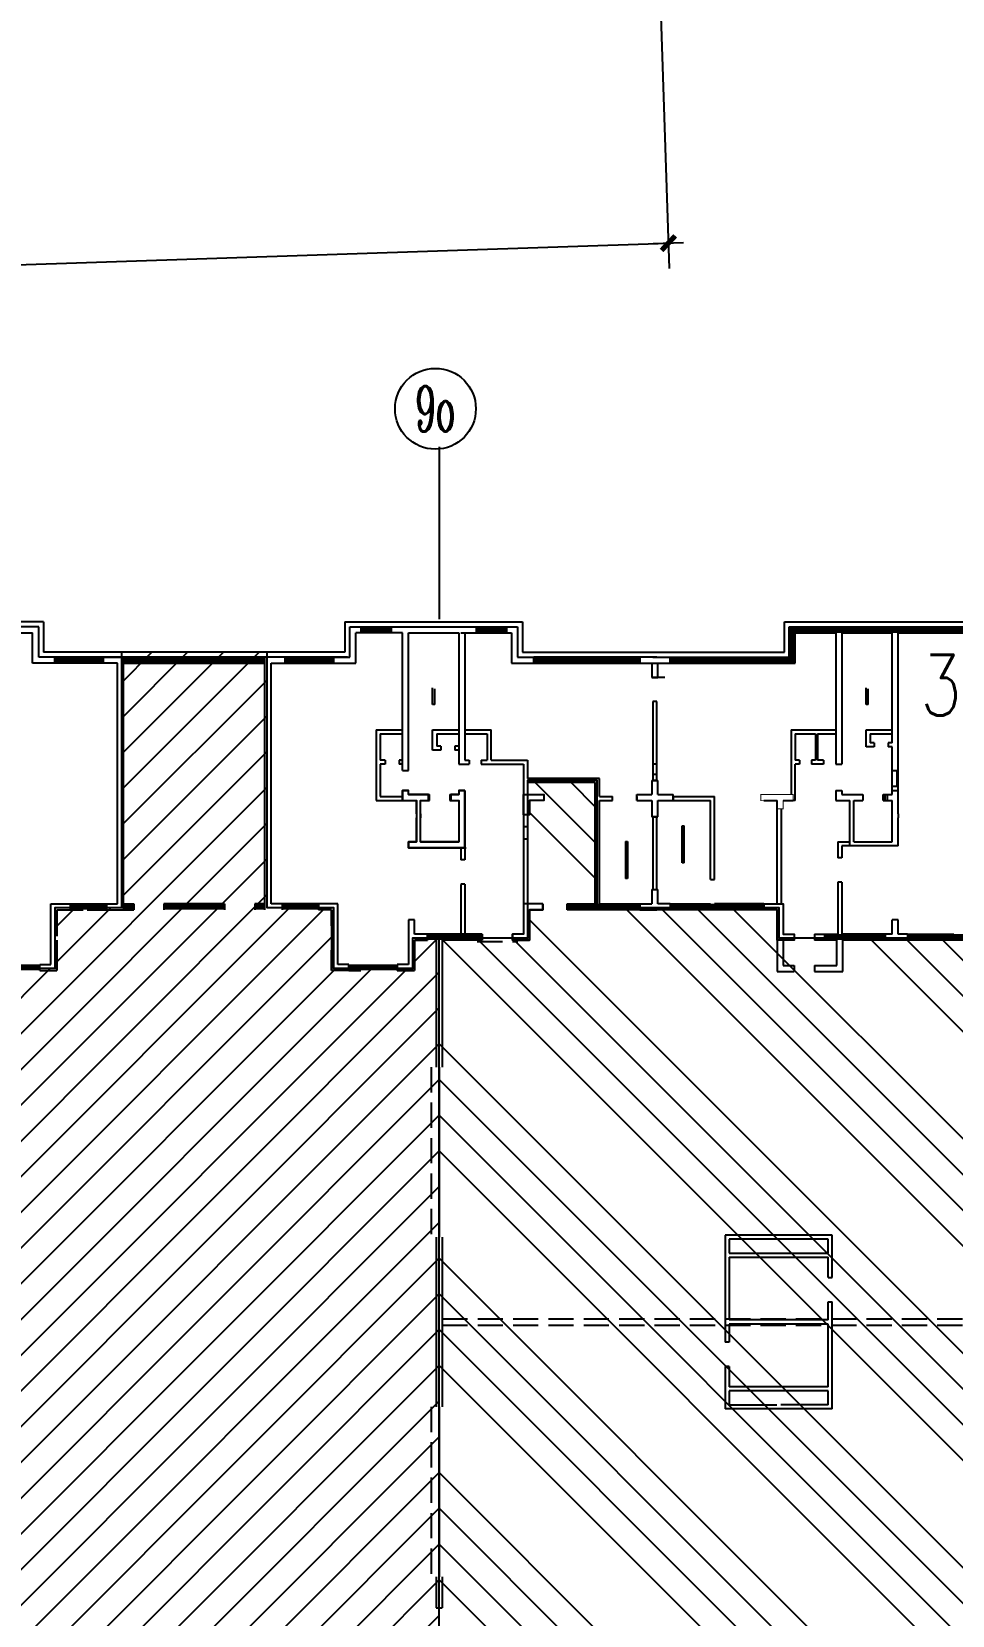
# Model space of a CAD drawing. Extents: x 634182 to 802382, y -1101880 to -864080.
# Drawn here: x 665357 to 674471, y -1037982 to -1022314 of the extents above; entities that cross this region are included whole.
import ezdxf
from ezdxf.enums import TextEntityAlignment as Align

# ---------------------------------------------------------------- set-up
doc = ezdxf.new("R2010")
doc.units = 0
doc.header["$LTSCALE"] = 1000
doc.header["$MEASUREMENT"] = 0
doc.linetypes.add('DASH', pattern=[0.35, 0.25, -0.1])
doc.layers.get('0').update_dxf_attribs({"linetype": 'CONTINUOUS'})
doc.layers.get('DEFPOINTS').update_dxf_attribs({"linetype": 'CONTINUOUS'})
for name, color, linetype in [('AXIS', 3, 'CONTINUOUS'), ('AXIS_TEXT', 7, 'CONTINUOUS'), ('PUB_DIM', 3, 'CONTINUOUS'), ('防火分區线', 2, 'CONTINUOUS')]:
    doc.layers.add(name, color=color, linetype=linetype)
doc.styles.add('COMPLEX', font='COMPLEX')
doc.styles.add('DIM_FONT', font='simplex.shx', dxfattribs={"width": 0.8})
doc.dimstyles.new('DIMN', dxfattribs={"dimtxt": 300, "dimasz": 1, "dimexe": 250, "dimexo": 300, "dimgap": 150, "dimtad": 1, "dimdec": 0, "dimzin": 0, "dimdsep": 46, "dimtxsty": 'DIM_FONT', "dimblk": '_DIMX', "dimblk1": '_DIMX', "dimblk2": '_DIMX', "dimcen": 2.5, "dimclrt": 7, "dimadec": 0, "dimazin": 0, "dimtfac": 1, "dimtdec": 0, "dimtix": 1, "dimtmove": 2, "dimatfit": 3, "dimldrblk": '_DIMX', "dimfxl": 0, "dimtolj": 1, "dimtzin": 0, "dimarcsym": 0})
doc.dimstyles.new('NORMAL', dxfattribs={"dimtxt": 300, "dimasz": 1, "dimexe": 250, "dimexo": 300, "dimgap": 150, "dimtad": 1, "dimdec": 0, "dimzin": 0, "dimdsep": 46, "dimtxsty": 'DIM_FONT', "dimblk": '_DIMX', "dimblk1": '_DIMX', "dimblk2": '_DIMX', "dimcen": 2.5, "dimclrt": 7, "dimadec": 0, "dimazin": 0, "dimtfac": 1, "dimtdec": 0, "dimtix": 1, "dimtmove": 2, "dimatfit": 3, "dimldrblk": '_DIMX', "dimfxl": 0, "dimtolj": 1, "dimtzin": 0, "dimarcsym": 0})

# ---------------------------------------------------------------- blocks, each defined once
blk = doc.blocks.new('_DIMX')
blk.add_line((-150, 0), (150, 0))
at = {"const_width": 50}
blk.add_lwpolyline([(-70, -70), (70, 70)], dxfattribs=at)
blk = doc.blocks.new('*D1557')
at = {"color": 0, "linetype": 'ByBlock'}
blk.add_arc((650335, -1021890), 8091, 0.0071, 1.8959, dxfattribs=at)
at = {"layer": 'DEFPOINTS', "color": 0, "linetype": 'ByBlock'}
for p in [(672063, -1021168), (658423, -1021711), (650335, -1021890), (650335, -1021890), (659024, -1021890)]:
    blk.add_point(p, dxfattribs=at)
at = {"color": 0, "linetype": 'ByBlock'}
for p, rotation in [((658421, -1021622), 91.8993958261639), ((658425, -1021890), 270.0035408565971)]:
    blk.add_blockref('_DIMX', p, dxfattribs=dict(at, rotation=rotation))
at = {"color": 7, "linetype": 'ByBlock', "insert": (658420, -1022186), "char_height": 300, "attachment_point": 5, "rotation": 87.9036, "style": 'DIM_FONT'}
blk.add_mtext('\\A1;1.90°', dxfattribs=at)
blk = doc.blocks.new('_AXISO')
blk.add_circle((0, 0), 0.5)
at = {"layer": 'AXIS_TEXT', "style": 'COMPLEX', "width": 1.041667}
blk.add_attdef('A', text='', height=0.56, dxfattribs=at).set_placement((-0.25, -0.28), (0.25, -0.28), align=Align.FIT)

msp = doc.modelspace()

# ---------------------------------------------------------------- hatches: boundary and pattern name
at = {"layer": '防火分區线'}
h = msp.add_hatch(dxfattribs=at)
h.set_pattern_fill('ANSI31', color=256, scale=2000, style=0)
h.set_pattern_definition([(45, (675357.98, -860898.43), (-176.7767, 176.7767), [])])
h.paths.add_polyline_path([(665586.645, -1031582.39), (664806.645, -1031582.39), (664806.645, -1031282.39), (663666.645, -1031282.39), (663666.645, -1030982.39), (663666.645, -1029722.39), (662976.645, -1029722.39), (662976.645, -1030982.39), (661176.645, -1030982.39), (661176.645, -1031282.39), (658836.645, -1031282.39), (656064.663, -1031282.39), (656067.391, -1031364.625), (656173.487, -1034562.847), (655873.651, -1034572.793), (655916.422, -1035862.082), (656216.257, -1035852.135), (656234.16, -1036391.838), (655934.325, -1036401.785), (655977.096, -1037691.076), (656276.931, -1037681.148), (656302.113, -1038440.258), (669392.224, -1038440.258), (669392.224, -1031282.39), (669126.645, -1031282.39), (669126.645, -1031582.39), (668346.645, -1031582.39), (668346.645, -1030982.39), (667712.224, -1030982.39), (667686.645, -1030982.39), (667686.645, -1028454.39), (666246.645, -1028454.39), (666246.645, -1030982.39), (665586.645, -1030982.39)])
h = msp.add_hatch(dxfattribs=at)
h.set_pattern_fill('ANSI34', color=256, scale=2000, angle=90, style=0)
h.set_pattern_definition([(135, (652723.1, -836408.6), (-1060.66, -1060.66), []), (135, (652723.1, -836055), (-1060.66, -1060.66), []), (135, (652723.1, -835701.4), (-1060.66, -1060.66), []), (135, (652723.1, -835347.9), (-1060.66, -1060.66), [])])
h.paths.add_polyline_path([(677466.598, -1034108.553), (677165.729, -1034120.637), (677069.393, -1031722.066), (678569.29, -1031661.722), (678557.275, -1031362.57), (679223.334, -1031335.818), (679220.605, -1031267.872), (679169.778, -1030002.39), (676236.73, -1030002.39), (676236.73, -1031282.39), (672756.645, -1031282.39), (672756.645, -1030982.39), (670956.645, -1030982.39), (670956.645, -1029722.39), (670266.645, -1029722.39), (670266.645, -1030982.39), (670266.645, -1031282.39), (669392.224, -1031282.39), (669392.224, -1041800.258), (672152.224, -1041800.258), (672152.224, -1040780.258), (673352.224, -1040780.258), (673352.224, -1041800.258), (677775.528, -1041800.258), (677774.809, -1041782.359), (677743.507, -1041002.985), (677443.748, -1041015.025), (677419.669, -1040415.508), (678199.041, -1040384.206), (678143.659, -1039005.317), (677364.287, -1039036.62), (677342.616, -1038497.055), (677642.374, -1038485.016), (677586.995, -1037106.133), (677287.236, -1037118.165), (677219.815, -1035439.524), (677519.572, -1035427.485)])

# ---------------------------------------------------------------- linework, layer by layer
for p, q in [((665474.646, -1028154.39), (663718.645, -1028154.39)), ((665426.645, -1028202.429), (664716.645, -1028202.362)), ((664906.645, -1028262.39), (665366.645, -1028262.39)), ((665366.645, -1028562.39), (665366.645, -1028262.39)), ((665426.645, -1028502.39), (665426.645, -1028202.39)), ((665474.646, -1028154.39), (665474.646, -1028454.39)), ((668458.644, -1028154.39), (670214.645, -1028154.39)), ((668458.644, -1028154.39), (668458.644, -1028454.39)), ((668506.645, -1028202.429), (669216.645, -1028202.362)), ((668506.645, -1028502.39), (668506.645, -1028202.39)), ((669026.645, -1028262.39), (668566.645, -1028262.39)), ((668566.645, -1028562.39), (668566.645, -1028262.39)), ((668616.642, -1028202.419), (668616.642, -1028262.391)), ((668916.642, -1028202.39), (668916.642, -1028262.39)), ((669026.645, -1029622.39), (669026.645, -1028262.39)), ((669066.645, -1028202.326), (670166.645, -1028202.429)), ((669086.645, -1028262.39), (669216.645, -1028262.362)), ((669086.645, -1029622.39), (669086.645, -1028262.39)), ((669216.645, -1028262.311), (669586.645, -1028262.39)), ((669586.645, -1028262.39), (669586.645, -1029562.39)), ((669606.645, -1028262.39), (670106.645, -1028262.39)), ((669646.645, -1028262.39), (669646.645, -1029522.39)), ((669646.645, -1028262.39), (669756.648, -1028262.39)), ((669756.647, -1028202.39), (669756.647, -1028262.391)), ((670056.647, -1028202.419), (670056.647, -1028262.39)), ((670106.645, -1028262.39), (670106.645, -1028562.39)), ((670166.645, -1028202.429), (670166.645, -1028502.39)), ((670214.645, -1028154.39), (670214.645, -1028454.39)), ((672808.645, -1028154.39), (675164.645, -1028154.39)), ((672808.645, -1028454.39), (672808.645, -1028154.39)), ((672856.645, -1028202.39), (675116.645, -1028202.39)), ((672856.645, -1028502.39), (672856.645, -1028202.39)), ((672856.645, -1028202.414), (672966.634, -1028202.414)), ((672916.645, -1028562.39), (672916.645, -1028262.39)), ((672916.645, -1028262.39), (673316.645, -1028262.39)), ((672966.634, -1028262.39), (672966.634, -1028202.414)), ((673206.634, -1028202.39), (673506.645, -1028202.39)), ((673206.634, -1028262.39), (673206.634, -1028202.39)), ((673316.645, -1028262.39), (673316.645, -1029562.39)), ((673376.645, -1028262.39), (673376.645, -1029562.39)), ((673376.645, -1028262.39), (673876.645, -1028262.39)), ((673506.645, -1028262.39), (673506.645, -1028202.39)), ((673746.645, -1028202.39), (674046.648, -1028202.39)), ((673746.645, -1028262.39), (673746.645, -1028202.39)), ((673876.645, -1029350.39), (673876.645, -1028262.39)), ((673936.645, -1028262.39), (675056.645, -1028262.39)), ((673936.645, -1029622.39), (673936.645, -1028262.39)), ((674046.648, -1028202.39), (674046.648, -1028262.39)), ((668458.644, -1028454.39), (665474.646, -1028454.39)), ((670214.645, -1028454.39), (672808.645, -1028454.39)), ((666206.645, -1028562.39), (665366.645, -1028562.39)), ((665586.645, -1028502.39), (665426.645, -1028502.39)), ((668482.644, -1028502.39), (665450.646, -1028502.39)), ((665586.645, -1028562.39), (665586.645, -1028502.39)), ((666066.645, -1028562.39), (666066.645, -1028502.39)), ((666206.645, -1030942.39), (666206.645, -1028562.39)), ((666266.645, -1031002.39), (666266.645, -1028502.39)), ((667666.645, -1028562.39), (666266.645, -1028562.39)), ((666266.645, -1028562.39), (667666.645, -1028562.39)), ((667666.645, -1031002.39), (667666.645, -1028502.39)), ((667726.645, -1030942.39), (667726.645, -1028562.39)), ((667726.645, -1028562.39), (668566.645, -1028562.39)), ((667866.645, -1028562.39), (667866.645, -1028502.39)), ((668346.645, -1028562.39), (668346.645, -1028502.39)), ((668346.645, -1028502.39), (668506.645, -1028502.39)), ((670106.645, -1028562.39), (672916.645, -1028562.39)), ((670166.645, -1028502.39), (670326.645, -1028502.39)), ((671546.645, -1028502.39), (670326.644, -1028502.39)), ((670326.644, -1028562.39), (670326.644, -1028502.39)), ((671376.645, -1028502.39), (671376.645, -1028562.39)), ((671496.645, -1028562.39), (671496.645, -1028702.39)), ((671506.645, -1028502.39), (671676.645, -1028502.39)), ((671556.645, -1028702.39), (671556.645, -1028562.39)), ((671676.645, -1028502.39), (672856.645, -1028502.39)), ((671676.645, -1028562.39), (671676.645, -1028502.39)), ((672726.645, -1028562.39), (672726.645, -1028502.39)), ((672726.645, -1028502.39), (672856.645, -1028502.39)), ((671626.645, -1028702.39), (671496.645, -1028702.39)), ((671496.645, -1028702.39), (671556.645, -1028702.39)), ((669326.645, -1028970.39), (669326.645, -1028804.534)), ((669346.645, -1028970.39), (669346.645, -1028815.713)), ((673616.645, -1028970.39), (673616.645, -1028804.534)), ((673636.645, -1028970.39), (673636.645, -1028815.713)), ((669346.645, -1028970.39), (669326.645, -1028970.39)), ((671506.645, -1028942.39), (671506.645, -1029722.39)), ((671546.645, -1028942.39), (671506.645, -1028942.39)), ((671546.645, -1029722.39), (671546.645, -1028942.39)), ((673636.645, -1028970.39), (673616.645, -1028970.39)), ((668766.644, -1029222.39), (668766.644, -1029922.39)), ((668766.644, -1029222.39), (669026.645, -1029222.39)), ((669326.645, -1029422.39), (669326.645, -1029222.39)), ((669326.645, -1029222.39), (669586.645, -1029222.39)), ((669646.645, -1029222.39), (669906.645, -1029222.39)), ((669906.645, -1029522.39), (669906.645, -1029222.39)), ((672876.645, -1029222.39), (672876.645, -1029862.391)), ((672876.645, -1029222.39), (673316.645, -1029222.39)), ((673616.645, -1029390.39), (673616.645, -1029222.39)), ((673616.645, -1029222.39), (673876.645, -1029222.39)), ((668806.644, -1029262.39), (668806.644, -1029522.39)), ((668806.644, -1029262.39), (669026.645, -1029262.39)), ((669366.645, -1029262.39), (669366.645, -1029382.39)), ((669366.645, -1029262.39), (669586.645, -1029262.39)), ((669406.645, -1029382.39), (669366.645, -1029382.39)), ((669406.645, -1029382.39), (669406.645, -1029422.39)), ((669546.645, -1029382.39), (669546.645, -1029422.39)), ((669586.645, -1029382.39), (669546.645, -1029382.39)), ((669646.645, -1029262.39), (669866.645, -1029262.39)), ((669866.645, -1029262.39), (669866.645, -1029522.39)), ((672916.645, -1029262.39), (672916.645, -1029522.39)), ((672916.645, -1029262.39), (673116.645, -1029262.39)), ((673116.645, -1029262.39), (673116.645, -1029522.39)), ((673136.645, -1029262.39), (673136.645, -1029522.39)), ((673136.645, -1029262.39), (673316.645, -1029262.39)), ((673696.645, -1029390.39), (673616.645, -1029390.39)), ((673656.645, -1029262.39), (673656.645, -1029350.39)), ((673656.645, -1029262.39), (673876.645, -1029262.39)), ((673696.645, -1029350.39), (673656.645, -1029350.39)), ((673696.645, -1029350.39), (673696.645, -1029390.39)), ((673876.645, -1029350.39), (673836.645, -1029350.39)), ((673836.645, -1029350.39), (673836.645, -1029390.39)), ((673876.645, -1029390.39), (673836.645, -1029390.39)), ((673876.645, -1029862.39), (673876.645, -1029390.39)), ((673936.641, -1029882.39), (673936.641, -1029390.39)), ((668856.645, -1029522.39), (668806.644, -1029522.39)), ((668856.645, -1029522.39), (668856.645, -1029562.39)), ((668996.645, -1029522.39), (668996.645, -1029562.39)), ((669026.645, -1029522.39), (668996.645, -1029522.39)), ((669406.645, -1029422.39), (669326.645, -1029422.39)), ((669586.645, -1029422.39), (669546.645, -1029422.39)), ((669646.645, -1029522.39), (669686.645, -1029522.39)), ((669686.645, -1029522.39), (669686.645, -1029562.39)), ((669806.645, -1029522.39), (669806.645, -1029562.39)), ((669806.645, -1029522.39), (669866.645, -1029522.39)), ((669906.645, -1029522.39), (670266.645, -1029522.39)), ((670266.645, -1029522.39), (670266.645, -1029702.39)), ((672956.645, -1029522.39), (672916.645, -1029522.39)), ((672956.645, -1029522.39), (672956.645, -1029562.39)), ((673116.645, -1029522.39), (673076.645, -1029522.39)), ((673076.645, -1029522.39), (673076.645, -1029562.39)), ((673196.645, -1029522.39), (673136.645, -1029522.39)), ((673196.645, -1029522.39), (673196.645, -1029562.39)), ((668806.644, -1029562.39), (668806.644, -1029882.39)), ((668856.645, -1029562.39), (668806.644, -1029562.39)), ((669026.645, -1029562.39), (668996.645, -1029562.39)), ((669026.645, -1029622.39), (669086.645, -1029622.39)), ((669586.645, -1029562.39), (669686.645, -1029562.39)), ((669806.645, -1029562.39), (670226.645, -1029562.39)), ((670226.645, -1029562.39), (670226.645, -1030942.39)), ((670976.645, -1029702.39), (670266.645, -1029702.39)), ((670976.645, -1029882.39), (670976.645, -1029702.39)), ((671546.645, -1029562.39), (671506.645, -1029562.39)), ((671546.645, -1029662.39), (671506.645, -1029662.39)), ((672956.645, -1029562.39), (672916.645, -1029562.39)), ((672916.645, -1029922.39), (672916.645, -1029562.39)), ((673196.645, -1029562.39), (673076.645, -1029562.39)), ((673316.645, -1029562.39), (673376.645, -1029562.39)), ((673876.645, -1029622.39), (673936.645, -1029622.39)), ((673924.645, -1029782.39), (673924.645, -1029622.39)), ((673936.645, -1029822.39), (673936.645, -1029622.39)), ((669026.645, -1029922.39), (669026.645, -1029822.39)), ((669026.645, -1029822.39), (669086.645, -1029822.39)), ((669086.645, -1029862.39), (669086.645, -1029822.39)), ((669086.645, -1029862.39), (669296.645, -1029862.39)), ((669296.645, -1029922.39), (669296.645, -1029862.39)), ((669496.645, -1029862.39), (669496.645, -1029922.39)), ((669496.645, -1029862.39), (669586.645, -1029862.39)), ((669586.645, -1029822.39), (669586.645, -1029862.39)), ((669586.645, -1029822.39), (669646.645, -1029822.39)), ((669646.645, -1029822.39), (669646.645, -1030388.39)), ((670936.645, -1029742.39), (670266.645, -1029742.39)), ((670266.645, -1029742.39), (670266.645, -1030942.39)), ((670936.645, -1030942.39), (670936.645, -1029742.39)), ((671346.645, -1029922.39), (671346.645, -1029862.39)), ((671346.645, -1029862.39), (671496.645, -1029862.39)), ((671496.645, -1029722.39), (671496.645, -1029862.39)), ((671506.645, -1029722.39), (671546.645, -1029722.39)), ((671546.645, -1029722.39), (671506.645, -1029722.39)), ((671556.645, -1029862.39), (671556.645, -1029722.39)), ((671556.645, -1029862.39), (671706.645, -1029862.39)), ((671706.645, -1029922.39), (671706.645, -1029862.39)), ((673316.645, -1029822.39), (673376.645, -1029822.39)), ((673316.645, -1029822.39), (673376.645, -1029822.39)), ((673316.645, -1029822.39), (673316.645, -1029922.39)), ((673376.645, -1029822.39), (673376.645, -1029862.39)), ((673376.645, -1029862.39), (673586.645, -1029862.39)), ((673376.645, -1029862.39), (673586.645, -1029862.39)), ((673586.645, -1029862.39), (673586.645, -1029922.39)), ((673786.645, -1029922.39), (673786.645, -1029862.39)), ((673786.645, -1029922.39), (673786.645, -1029862.39)), ((673786.645, -1029862.39), (673876.645, -1029862.39)), ((673806.645, -1029922.39), (673806.645, -1029862.39)), ((673830.645, -1029922.39), (673830.645, -1029862.39)), ((673924.645, -1029782.39), (673876.645, -1029782.39)), ((673876.645, -1029822.39), (673936.645, -1029822.39)), ((673936.645, -1030052.39), (673936.645, -1029822.39)), ((668766.644, -1029922.39), (669166.645, -1029922.39)), ((668806.644, -1029882.39), (669026.645, -1029882.39)), ((669166.645, -1030052.39), (669166.645, -1029922.39)), ((669206.645, -1030328.39), (669206.645, -1029922.39)), ((669206.645, -1029922.39), (669296.645, -1029922.39)), ((669496.645, -1029922.39), (669586.645, -1029922.39)), ((669506.641, -1029882.39), (669506.641, -1029922.39)), ((669506.641, -1029922.39), (669586.641, -1029922.39)), ((669586.645, -1029922.39), (669586.645, -1030328.39)), ((670976.645, -1029882.39), (671106.645, -1029882.39)), ((670976.645, -1029922.39), (671106.645, -1029922.39)), ((670976.645, -1030942.39), (670976.645, -1029922.39)), ((671106.645, -1029922.39), (671106.645, -1029882.39)), ((671346.645, -1029922.39), (671346.645, -1029882.39)), ((671346.645, -1029882.39), (671346.645, -1029922.39)), ((671346.645, -1029922.39), (671496.645, -1029922.39)), ((671496.645, -1029922.39), (671496.645, -1030082.39)), ((671556.645, -1029922.39), (672076.645, -1029922.39)), ((671706.645, -1029882.39), (671706.645, -1029922.39)), ((671706.645, -1029882.39), (672116.645, -1029882.39)), ((672076.645, -1030702.39), (672076.645, -1029922.39)), ((672116.645, -1030702.39), (672116.645, -1029882.39)), ((672606.645, -1029922.39), (672736.645, -1029922.39)), ((672736.645, -1030942.39), (672736.645, -1029922.39)), ((672776.645, -1030002.371), (672776.645, -1030942.39)), ((672796.644, -1029922.39), (672896.645, -1029922.39)), ((672916.645, -1029922.39), (672896.645, -1029922.39)), ((673316.645, -1029922.39), (673456.645, -1029922.39)), ((673456.645, -1030368.39), (673456.645, -1029922.39)), ((673496.645, -1029922.39), (673586.645, -1029922.39)), ((673496.645, -1030328.39), (673496.645, -1029922.39)), ((673786.645, -1029922.39), (673876.645, -1029922.39)), ((673786.645, -1029922.39), (673876.645, -1029922.39)), ((673796.641, -1029922.39), (673876.641, -1029922.39)), ((673876.645, -1030328.39), (673876.645, -1029922.39)), ((669166.645, -1030328.39), (669166.645, -1030092.39)), ((669206.665, -1030052.39), (669206.665, -1030092.39)), ((671506.645, -1030082.39), (671506.645, -1030802.39)), ((671506.645, -1030082.39), (671546.645, -1030082.39)), ((671546.645, -1030082.39), (671506.645, -1030082.39)), ((671546.645, -1030802.39), (671546.645, -1030082.39)), ((671796.645, -1030538.39), (671796.645, -1030172.39)), ((671796.645, -1030172.39), (671816.645, -1030172.39)), ((671816.645, -1030538.39), (671816.645, -1030172.39)), ((673936.645, -1030052.39), (673936.645, -1030092.39)), ((673936.645, -1030368.39), (673936.645, -1030092.39)), ((669086.665, -1030388.391), (669086.665, -1030328.39)), ((669086.665, -1030328.39), (669166.645, -1030328.39)), ((669206.645, -1030328.39), (669586.645, -1030328.39)), ((669206.645, -1030328.39), (669586.645, -1030328.39)), ((670266.645, -1030182.371), (670226.645, -1030182.371)), ((670266.645, -1030302.371), (670226.645, -1030302.371)), ((671236.645, -1030326.39), (671236.645, -1030485.888)), ((671236.645, -1030326.39), (671236.645, -1030692.39)), ((671236.645, -1030326.39), (671256.645, -1030326.39)), ((671256.645, -1030326.39), (671256.645, -1030692.39)), ((673336.645, -1030328.39), (673456.645, -1030328.39)), ((673336.645, -1030328.39), (673336.645, -1030488.39)), ((673496.645, -1030328.39), (673876.645, -1030328.39)), ((669646.665, -1030388.39), (669086.645, -1030388.39)), ((669606.645, -1030388.39), (669606.645, -1030508.39)), ((669646.645, -1030348.391), (669646.645, -1030508.39)), ((669646.665, -1030388.39), (669656.665, -1030388.39)), ((673376.645, -1030368.39), (673376.645, -1030488.39)), ((673936.645, -1030368.39), (673376.645, -1030368.39)), ((669646.665, -1030508.39), (669606.645, -1030508.39)), ((671816.645, -1030538.39), (671796.645, -1030538.39)), ((669606.645, -1030752.136), (669606.645, -1031242.39)), ((669646.665, -1030748.39), (669606.665, -1030748.39)), ((669646.645, -1030748.39), (669646.645, -1031242.39)), ((671256.645, -1030692.39), (671236.645, -1030692.39)), ((671496.645, -1030802.39), (671496.645, -1030942.39)), ((671496.645, -1030802.39), (671556.645, -1030802.39)), ((671506.645, -1030802.39), (671546.645, -1030802.39)), ((671556.645, -1030942.39), (671556.645, -1030802.39)), ((672076.645, -1030702.39), (672116.645, -1030702.39)), ((673336.645, -1030728.39), (673336.645, -1031242.39)), ((673376.645, -1030728.39), (673376.645, -1031242.39)), ((665546.645, -1031542.39), (665546.645, -1030942.39)), ((665546.645, -1030942.39), (665736.645, -1030942.39)), ((665736.645, -1030942.39), (665736.645, -1031002.39)), ((665736.645, -1030942.39), (666096.645, -1030942.39)), ((666096.645, -1030942.39), (666206.645, -1030942.39)), ((666266.645, -1030942.39), (666366.645, -1030942.39)), ((666366.645, -1030942.39), (666366.645, -1031002.39)), ((667266.645, -1030942.39), (666666.645, -1030942.39)), ((666666.645, -1030942.39), (666666.645, -1031002.39)), ((667266.645, -1030942.39), (667266.645, -1031002.39)), ((667666.645, -1030942.39), (667566.645, -1030942.39)), ((667566.645, -1030942.39), (667566.645, -1031002.39)), ((667836.645, -1030942.39), (667726.645, -1030942.39)), ((668196.645, -1030942.39), (667836.645, -1030942.39)), ((668196.645, -1030942.39), (668196.645, -1031002.39)), ((668386.645, -1030942.39), (668196.645, -1030942.39)), ((668386.645, -1031542.39), (668386.645, -1030942.39)), ((670416.626, -1030942.41), (670416.626, -1031002.41)), ((670416.645, -1030942.39), (670416.645, -1030942.39)), ((670416.645, -1030942.39), (670416.645, -1030942.39)), ((670416.645, -1031002.39), (670416.645, -1030942.39)), ((670416.645, -1030942.39), (670416.645, -1031002.39)), ((670656.645, -1030942.39), (670936.645, -1030942.39)), ((670656.645, -1031002.39), (670656.645, -1030942.39)), ((670976.645, -1030942.39), (671376.645, -1030942.39)), ((671376.645, -1030942.39), (671496.645, -1030942.39)), ((671376.645, -1030942.39), (671376.645, -1031002.39)), ((671676.645, -1030942.39), (671556.645, -1030942.39)), ((671676.645, -1030942.39), (672076.645, -1030942.39)), ((671676.645, -1030942.39), (671676.645, -1031002.39)), ((672306.645, -1030942.39), (672116.645, -1030942.39)), ((672606.645, -1030942.39), (672306.645, -1030942.39)), ((672606.645, -1030942.39), (672606.645, -1031002.39)), ((665606.645, -1031162.39), (665606.645, -1031002.39)), ((665606.645, -1031002.39), (665736.645, -1031002.39)), ((665606.645, -1031002.39), (665866.645, -1031002.39)), ((665606.645, -1031002.39), (665606.645, -1031262.39)), ((665906.645, -1031002.39), (666366.645, -1031002.39)), ((668326.645, -1031002.39), (668196.645, -1031002.39)), ((668326.645, -1031162.39), (668326.645, -1031002.39)), ((668326.645, -1031002.39), (668326.645, -1031602.39)), ((669086.645, -1031102.39), (669086.645, -1031542.39)), ((669146.665, -1031242.39), (669146.665, -1031102.39)), ((670286.645, -1031002.39), (670286.645, -1031302.39)), ((670286.645, -1031002.39), (670286.645, -1031302.39)), ((670416.645, -1031002.39), (670286.645, -1031002.39)), ((670286.645, -1031002.39), (670416.645, -1031002.39)), ((671546.645, -1031002.39), (670656.645, -1031002.39)), ((671376.645, -1031002.39), (671546.645, -1031002.39)), ((671676.645, -1031002.39), (671506.645, -1031002.39)), ((671676.645, -1031002.39), (671506.645, -1031002.39)), ((672306.645, -1031002.39), (671676.645, -1031002.39)), ((672736.645, -1031002.39), (672306.645, -1031002.39)), ((672736.645, -1031002.39), (672606.645, -1031002.39)), ((672736.645, -1031302.39), (672736.645, -1031002.39)), ((672736.645, -1031002.39), (672736.645, -1031302.39)), ((673936.645, -1031102.39), (673876.645, -1031102.39)), ((669816.645, -1031242.39), (669146.665, -1031242.39)), ((669276.626, -1031242.41), (669276.626, -1031302.41)), ((669276.645, -1031302.39), (669276.645, -1031242.39)), ((669362.224, -1031242.407), (669816.645, -1031242.39)), ((669362.224, -1031242.407), (669362.224, -1032560.258)), ((669816.645, -1031242.39), (669816.645, -1031302.39)), ((670116.625, -1031242.41), (670116.625, -1031302.41)), ((670116.625, -1031302.41), (670116.625, -1031242.41)), ((670116.645, -1031242.39), (670116.645, -1031242.39)), ((670116.645, -1031242.39), (670116.645, -1031302.39)), ((672906.645, -1031242.39), (672906.645, -1031302.39)), ((672906.645, -1031262.39), (672906.645, -1031302.39)), ((673106.645, -1031242.39), (673336.645, -1031242.39)), ((673106.645, -1031242.39), (673106.645, -1031302.39)), ((673206.645, -1031242.39), (673206.645, -1031302.39)), ((673506.645, -1031242.39), (673376.645, -1031242.39)), ((673806.645, -1031242.39), (673506.645, -1031242.39)), ((673806.645, -1031242.39), (673806.645, -1031302.39)), ((674026.645, -1031242.39), (673936.645, -1031242.39)), ((674026.645, -1031242.39), (674486.645, -1031242.39)), ((674026.645, -1031242.39), (674026.645, -1031302.39)), ((665606.645, -1031302.39), (665606.645, -1031602.39)), ((665606.645, -1031602.39), (665606.645, -1031402.39)), ((668326.645, -1031602.39), (668326.645, -1031402.39)), ((669276.626, -1031302.41), (669146.625, -1031302.41)), ((669276.626, -1031302.41), (669146.625, -1031302.41)), ((669146.645, -1031302.39), (669276.645, -1031302.39)), ((669146.645, -1031602.39), (669146.645, -1031302.39)), ((669146.645, -1031302.39), (669146.645, -1031602.39)), ((669146.645, -1031302.39), (669146.645, -1031602.39)), ((669816.645, -1031302.39), (669422.224, -1031302.39)), ((669422.224, -1031302.39), (669422.224, -1032560.258)), ((670286.625, -1031302.41), (670116.625, -1031302.41)), ((670286.625, -1031302.41), (670116.625, -1031302.41)), ((670286.645, -1031302.39), (670116.645, -1031302.39)), ((670286.645, -1031302.39), (670116.645, -1031302.39)), ((672906.645, -1031302.39), (672736.645, -1031302.39)), ((672736.645, -1031302.39), (672736.645, -1031612.39)), ((672906.645, -1031302.39), (672736.645, -1031302.39)), ((672796.645, -1031302.39), (672796.645, -1031552.39)), ((673326.645, -1031302.39), (673106.645, -1031302.39)), ((673326.645, -1031552.39), (673326.645, -1031302.39)), ((673386.645, -1031612.39), (673386.645, -1031302.39)), ((673506.645, -1031302.39), (673386.645, -1031302.39)), ((674026.645, -1031302.39), (673506.645, -1031302.39)), ((674026.645, -1031302.39), (673806.645, -1031302.39)), ((675116.645, -1031302.39), (674026.645, -1031302.39)), ((665436.645, -1031542.39), (665546.645, -1031542.39)), ((665436.645, -1031602.39), (665436.645, -1031562.39)), ((668496.645, -1031542.39), (668386.645, -1031542.39)), ((668496.645, -1031602.39), (668496.645, -1031562.39)), ((668616.645, -1031572.39), (668496.645, -1031572.39)), ((668976.625, -1031562.41), (668976.625, -1031602.41)), ((668976.625, -1031602.41), (668976.625, -1031562.41)), ((669086.645, -1031542.39), (668976.645, -1031542.39)), ((668976.645, -1031542.39), (668976.645, -1031602.39)), ((669086.645, -1031542.39), (668976.645, -1031542.39)), ((672796.645, -1031552.39), (672906.645, -1031552.39)), ((672906.645, -1031552.39), (672906.645, -1031612.39)), ((673106.645, -1031552.39), (673326.645, -1031552.39)), ((673106.645, -1031552.39), (673106.645, -1031612.39)), ((665436.645, -1031602.39), (665606.645, -1031602.39)), ((665436.645, -1031602.39), (665606.645, -1031602.39)), ((668496.645, -1031602.39), (668326.645, -1031602.39)), ((668496.645, -1031602.39), (668326.645, -1031602.39)), ((668496.645, -1031602.39), (668616.645, -1031602.39)), ((669146.625, -1031602.41), (668976.625, -1031602.41)), ((669146.625, -1031602.41), (668976.625, -1031602.41)), ((668976.645, -1031602.39), (669146.645, -1031602.39)), ((672736.645, -1031612.39), (672906.645, -1031612.39)), ((673106.645, -1031612.39), (673386.645, -1031612.39)), ((669362.224, -1034240.258), (669362.224, -1035920.258)), ((669422.224, -1034240.258), (669422.224, -1035920.258)), ((673282.224, -1034220.258), (672222.224, -1034220.258)), ((672222.224, -1034220.258), (672222.224, -1035280.258)), ((673282.224, -1034640.258), (673282.224, -1034220.258)), ((673242.224, -1034260.258), (672262.224, -1034260.258)), ((672262.224, -1034260.258), (672262.224, -1034400.258)), ((672262.224, -1034400.258), (673242.224, -1034400.258)), ((673242.224, -1034400.258), (673242.224, -1034260.258)), ((672262.224, -1034440.258), (673242.224, -1034440.258)), ((672262.224, -1034440.258), (672262.224, -1035060.258)), ((673242.224, -1034640.258), (673242.224, -1034440.258)), ((673242.224, -1034640.258), (673282.224, -1034640.258)), ((673242.224, -1035060.258), (673242.224, -1034880.258)), ((673242.224, -1034880.258), (673282.224, -1034880.258)), ((673282.224, -1035940.258), (673282.224, -1034880.258)), ((673242.224, -1035060.258), (672262.224, -1035060.258)), ((673242.224, -1035100.258), (672262.224, -1035100.258)), ((672262.224, -1035100.258), (672262.224, -1035280.258)), ((673242.224, -1035720.258), (673242.224, -1035100.258)), ((672262.224, -1035280.258), (672222.224, -1035280.258)), ((672222.224, -1035520.258), (672222.224, -1035940.258)), ((672262.224, -1035520.258), (672222.224, -1035520.258)), ((672262.224, -1035520.258), (672262.224, -1035720.258)), ((673242.224, -1035720.258), (672262.224, -1035720.258)), ((672262.224, -1035760.258), (672262.224, -1035900.258)), ((673242.224, -1035760.258), (672262.224, -1035760.258)), ((673242.224, -1035900.258), (673242.224, -1035760.258)), ((669392.224, -1035920.258), (669392.224, -1037600.258)), ((673282.224, -1035940.258), (672222.224, -1035940.258)), ((672262.224, -1035900.258), (672310.224, -1035900.258)), ((672262.224, -1035900.258), (672732.224, -1035900.258)), ((673242.224, -1035900.258), (672772.224, -1035900.258)), ((669362.224, -1037600.258), (669362.224, -1037909.93)), ((669422.224, -1037600.258), (669422.224, -1037909.93)), ((669362.224, -1037909.93), (669422.224, -1037909.93))]:
    msp.add_line(p, q)
at = {"linetype": 'Continuous'}
for p, q in [((666066.645, -1028502.39), (666266.645, -1028502.39)), ((667866.645, -1028502.39), (667666.645, -1028502.39)), ((671496.645, -1029722.39), (671556.645, -1029722.39)), ((671556.645, -1030082.39), (671556.645, -1029922.39)), ((671496.645, -1030082.39), (671556.645, -1030082.39)), ((673376.645, -1030488.39), (673336.645, -1030488.39)), ((673376.645, -1030728.39), (673336.645, -1030728.39)), ((665736.645, -1030942.39), (665736.645, -1031002.39)), ((666096.645, -1030942.39), (666096.645, -1031002.39)), ((667836.645, -1030942.39), (667836.645, -1031002.39)), ((668196.645, -1030942.39), (668196.645, -1031002.39)), ((669146.665, -1031102.39), (669086.645, -1031102.39)), ((673876.645, -1031242.39), (673876.645, -1031102.39)), ((673936.645, -1031242.39), (673936.645, -1031102.39)), ((673876.645, -1031242.39), (673806.645, -1031242.39)), ((665436.645, -1031602.39), (665436.645, -1031542.39)), ((668496.645, -1031602.39), (668496.645, -1031542.39))]:
    msp.add_line(p, q, dxfattribs=at)
at = {"linetype": 'DASH'}
for p, q in [((669767.123, -1031316.367), (670169.401, -1031316.367)), ((669310.92, -1032560.258), (669310.92, -1034240.258)), ((669310.92, -1035920.258), (669310.92, -1037600.258))]:
    msp.add_line(p, q, dxfattribs=at)
at = {"linetype": 'Continuous', "const_width": 60}
for points in [[(668916.642, -1028232.39), (668616.642, -1028232.405)], [(670056.647, -1028232.405), (669756.647, -1028232.391)], [(665586.645, -1028532.39), (666066.645, -1028532.39)], [(666266.645, -1028532.39), (667666.645, -1028532.39)], [(668346.645, -1028532.39), (667866.645, -1028532.39)], [(671376.645, -1028532.39), (670326.644, -1028532.39)], [(672726.645, -1028532.39), (671676.645, -1028532.39)]]:
    msp.add_lwpolyline(points, dxfattribs=at)
at = {"const_width": 60}
for points in [[(672726.645, -1028532.39), (672876.645, -1028532.39), (672886.645, -1028532.39), (672886.645, -1028262.39), (672886.645, -1028232.39), (674916.645, -1028232.39), (675056.645, -1028232.39), (675086.645, -1028232.39), (675086.645, -1029322.39)], [(665736.645, -1030972.39), (666096.645, -1030972.39)], [(666366.645, -1030972.39), (666266.645, -1030972.39)], [(666666.645, -1030972.39), (667266.645, -1030972.39)], [(667566.645, -1030972.39), (667666.645, -1030972.39)], [(668196.645, -1030972.39), (667836.645, -1030972.39)], [(671376.645, -1030972.39), (670656.645, -1030972.39)], [(672606.645, -1030972.39), (671676.645, -1030972.39)], [(669816.645, -1031272.39), (669276.645, -1031272.39)], [(673806.645, -1031272.39), (673206.645, -1031272.39)], [(674916.645, -1031272.39), (674026.645, -1031272.39)], [(664956.665, -1031572.39), (665436.645, -1031572.39)], [(668976.625, -1031572.39), (668496.645, -1031572.39)]]:
    msp.add_lwpolyline(points, dxfattribs=at)
for points in [[(669646.66, -1029822.391), (669586.66, -1029822.391), (669586.66, -1029862.391), (669506.66, -1029862.391), (669506.66, -1029922.391), (669586.66, -1029922.391), (669586.66, -1030328.391), (669206.66, -1030328.391), (669206.66, -1029922.391), (669286.66, -1029922.391), (669286.66, -1029862.391), (669086.66, -1029862.391), (669086.66, -1029822.391), (669026.66, -1029822.391), (669026.66, -1029922.391), (669166.641, -1029922.391), (669166.641, -1030328.391), (669086.66, -1030328.391), (669086.66, -1030388.391), (669646.66, -1030388.391)], [(670226.626, -1029862.391), (670426.626, -1029862.391), (670426.626, -1029922.391), (670286.626, -1029922.391), (670286.626, -1030062.371), (670226.646, -1030062.371)], [(670416.645, -1030942.39), (670226.645, -1030942.39), (670226.645, -1031242.39), (670116.645, -1031242.39), (670116.645, -1031302.39), (670286.645, -1031302.39), (670286.645, -1031002.39), (670416.645, -1031002.39)], [(672606.645, -1030942.39), (672796.645, -1030942.39), (672796.645, -1031242.39), (672906.645, -1031242.39), (672906.645, -1031302.39), (672736.645, -1031302.39), (672736.645, -1031002.39), (672606.645, -1031002.39)]]:
    msp.add_lwpolyline(points, close=True)
at = {"const_width": 9}
msp.add_lwpolyline([(672896.645, -1029862.391), (672576.645, -1029862.391), (672576.645, -1029922.391), (672736.645, -1029922.391), (672736.645, -1030002.371), (672796.645, -1030002.371), (672796.644, -1029922.39), (672896.645, -1029922.39)], close=True, dxfattribs=at)
msp.add_lwpolyline([(669392.224, -1032560.258), (669392.224, -1034240.258)])
at = {"linetype": 'DASH'}
for points in [[(669422.224, -1035050.258), (676292.224, -1035050.258), (676292.224, -1035110.258)], [(669422.224, -1035110.258), (676292.224, -1035110.258)]]:
    msp.add_lwpolyline(points, dxfattribs=at)
at = {"layer": 'AXIS'}
msp.add_line((669392.224, -1026421.984), (669392.224, -1028125.179), dxfattribs=at)
at = {"layer": '防火分區线', "ltscale": 1500}
for points in [[(667712.224, -1030982.39), (667686.645, -1030982.39), (667686.645, -1028454.39), (666246.645, -1028454.39), (666246.645, -1030982.39), (665586.645, -1030982.39), (665586.645, -1031582.39), (664806.645, -1031582.39), (664806.645, -1031282.39), (663666.645, -1031282.39), (663666.645, -1030982.39), (663666.645, -1029722.39), (662976.645, -1029722.39), (662976.645, -1030982.39), (661176.645, -1030982.39), (661176.645, -1031282.39), (658836.645, -1031282.39), (658836.645, -1031282.39), (656064.663, -1031282.39), (656067.391, -1031364.625), (656173.487, -1034562.847)], [(676236.73, -1031282.39), (672756.645, -1031282.39), (672756.645, -1030982.39), (670956.645, -1030982.39), (670956.645, -1029722.39), (670266.645, -1029722.39), (670266.645, -1030982.39), (670266.645, -1030982.39), (670266.645, -1031282.39), (669126.645, -1031282.39), (669126.645, -1031582.39), (668346.645, -1031582.39), (668346.645, -1030982.39), (667712.224, -1030982.39)], [(669392.224, -1045280.258), (669392.224, -1031282.39)]]:
    msp.add_lwpolyline(points, dxfattribs=at)

# ---------------------------------------------------------------- block references
at = {"layer": 'AXIS'}
ref = msp.add_blockref('_AXISO', (669354.127, -1026045.137), dxfattribs=dict(at, xscale=800, yscale=800, zscale=800))
ref.add_attrib('A', '9o', dxfattribs={"layer": 'AXIS_TEXT', "height": 448, "style": 'COMPLEX', "width": 0.551471}).set_placement((669154.127, -1026269.137), (669554.127, -1026269.137), align=Align.FIT)

# ---------------------------------------------------------------- texts
at = {"layer": '防火分區线', "ltscale": 1500, "style": 'DIM_FONT', "width": 0.8}
msp.add_text('3#', height=600, dxfattribs=at).set_placement((674153.604, -1029079.244))

# ---------------------------------------------------------------- dimensions: what is measured, and where the dimension line sits
dim = msp.add_angular_dim_2l(base=(658423.315, -1021711.039), line1=((650334.632, -1021890.166), (659023.682, -1021890.166)), line2=((650334.632, -1021890.166), (672062.848, -1021168.252)), dimstyle='NORMAL', override={"dimdec": 2, "dimadec": 2, "dimtdec": 2})
dim.commit()
dim.dimension.update_dxf_attribs({"geometry": '*D1557', "text_midpoint": (658419.884, -1022186.124), "dimtype": 130})
at = {"layer": 'PUB_DIM'}
msp.add_aligned_dim(p1=(654589.318, -1021448.662), p2=(671543.029, -1020885.368), distance=-3523.15, dimstyle='DIMN', dxfattribs=at).render()

doc.saveas('drawing.dxf')
